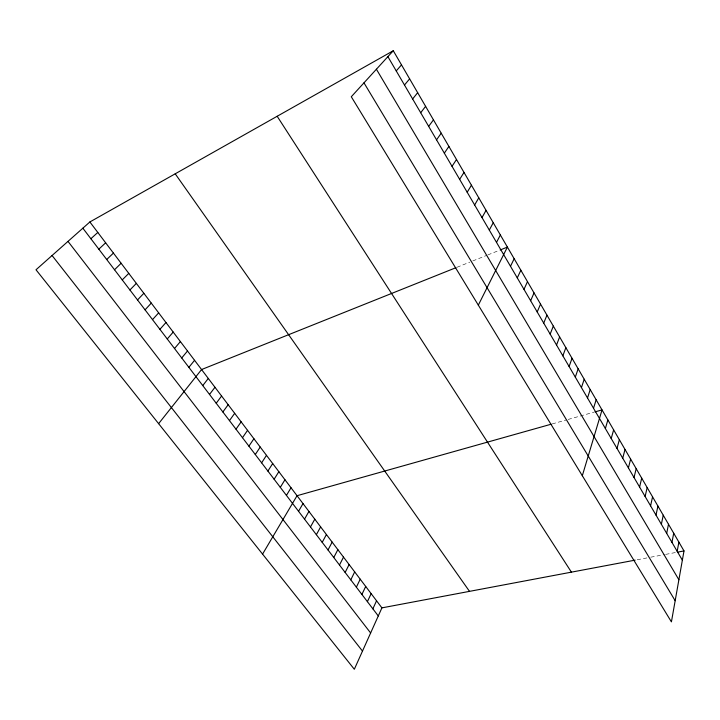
<?xml version="1.0" encoding="UTF-8"?>
<svg xmlns="http://www.w3.org/2000/svg" width="720" height="720" viewBox="0 0 720 720"><rect width="100%" height="100%" fill="white"/><g stroke="black" fill="none" stroke-linecap="round" stroke-linejoin="round"><path stroke-width="0.54" stroke-dasharray="3.6 2.7" d="M457.002 267.264L469.791 262.143M472.779 260.946L486.864 255.312M487.881 254.898L499.14 250.398M552.177 423.927L565.956 420.057M568.116 419.445L593.901 412.191M637.182 559.755L648.648 557.595M650.763 557.19L664.56 554.589M665.631 554.391L676.404 552.357"/><path stroke-width="1.08" d="M684 550.926L671.418 621.882L351.288 96.75L393.282 50.742L684 550.926L677.484 552.159M677.187 551.322L678.879 542.115M671.958 542.394L673.713 533.223M666.693 533.385L668.493 524.25M661.374 524.286L663.237 515.205M656.001 515.106L657.927 506.07M650.583 505.845L652.563 496.845M645.12 496.494L647.163 487.539M639.603 487.053L641.7 478.152M634.032 477.531L636.192 468.675M628.407 467.919L630.63 459.108M622.728 458.208L625.023 449.451M617.004 448.407L619.353 439.704M611.217 438.516L613.638 429.867M605.376 428.526L607.86 419.931M582.318 475.722L602.037 409.905L594.918 411.903M593.523 408.258L596.151 399.78M587.511 397.98L590.211 389.556M581.436 387.594L584.208 379.233M575.307 377.109L578.151 368.811M569.115 366.525L572.031 358.29M562.86 355.833L565.857 347.661M556.542 345.033L559.62 336.933M550.161 334.125L553.32 326.088M543.717 323.1L546.957 315.144M537.21 311.976L540.531 304.083M530.64 300.726L534.042 292.914M635.121 560.142L381.915 607.869L354.321 669.258L36 269.775L89.874 221.967L393.282 50.742M523.989 289.368L527.481 281.637M372.87 608.841L376.551 600.777M367.407 601.668L371.151 593.64M517.284 277.893L520.857 270.234M361.908 594.45L365.706 586.44M356.364 587.178L360.216 579.195M510.498 266.292L514.161 258.723M350.784 579.852L354.69 571.887M478.323 305.136L507.402 247.086L500.166 249.984M345.15 572.463L349.119 564.534M339.48 565.02L343.512 557.118M496.512 242.379L500.364 234.972M333.774 557.523L337.86 549.648M328.014 549.963L332.163 542.115M489.303 230.049L493.245 222.732M322.209 542.349L326.421 534.528M316.368 534.681L320.634 526.887M310.473 526.941L314.802 519.183M482.013 217.584L486.054 210.357M304.533 519.147L308.925 511.416M298.548 511.29L303.003 503.595M474.642 204.975L478.782 197.847M262.566 554.112L297.036 495.711L551.133 424.224M286.434 495.396L291.024 487.764M467.19 192.24L471.438 185.211M280.305 487.35L284.958 479.754M274.122 479.241L278.856 471.681M459.657 179.352L464.004 172.422M267.894 471.069L272.691 463.536M261.621 462.825L266.481 455.337M452.034 166.329L456.498 159.498M255.294 454.518L260.226 447.066M248.913 446.148L253.917 438.732M444.339 153.153L448.902 146.43M242.478 437.706L247.563 430.326M235.998 429.192L241.146 421.857M436.545 139.833L441.216 133.218M229.455 420.615L234.684 413.316M222.867 411.966L228.168 404.712M428.67 126.36L433.458 119.862M216.216 403.236L221.598 396.027M209.52 394.443L214.974 387.279M420.696 112.734L425.601 106.344M202.761 385.578L208.296 378.45M158.616 423.657L201.564 369.549L456.03 267.66M412.641 98.955L417.663 92.682M188.865 367.335L194.571 360.306M181.719 357.957L187.515 350.982M404.487 85.014L409.626 78.858M174.519 348.507L180.396 341.577M167.247 338.967L173.214 332.082M396.243 70.911L401.499 64.881M159.912 329.337L165.969 322.515M152.514 319.626L158.661 312.858M145.053 309.834L151.29 303.111M137.52 299.952L143.847 293.283M129.924 289.971L136.35 283.374M122.256 279.909L128.772 273.366M114.516 269.757L121.131 263.268M106.713 259.506L113.427 253.089M98.829 249.165L105.651 242.811M90.882 238.734L97.803 232.434M52.074 255.519L362.493 651.096M67.995 241.389L370.629 632.979M82.854 228.195L378.288 615.951M89.874 221.967L381.915 607.869M175.212 173.808L469.503 591.354M277.173 116.271L571.419 572.148M363.978 82.854L675.171 600.714M376.407 69.228L678.888 579.753M387.891 56.646L682.362 560.178"/></g></svg>
